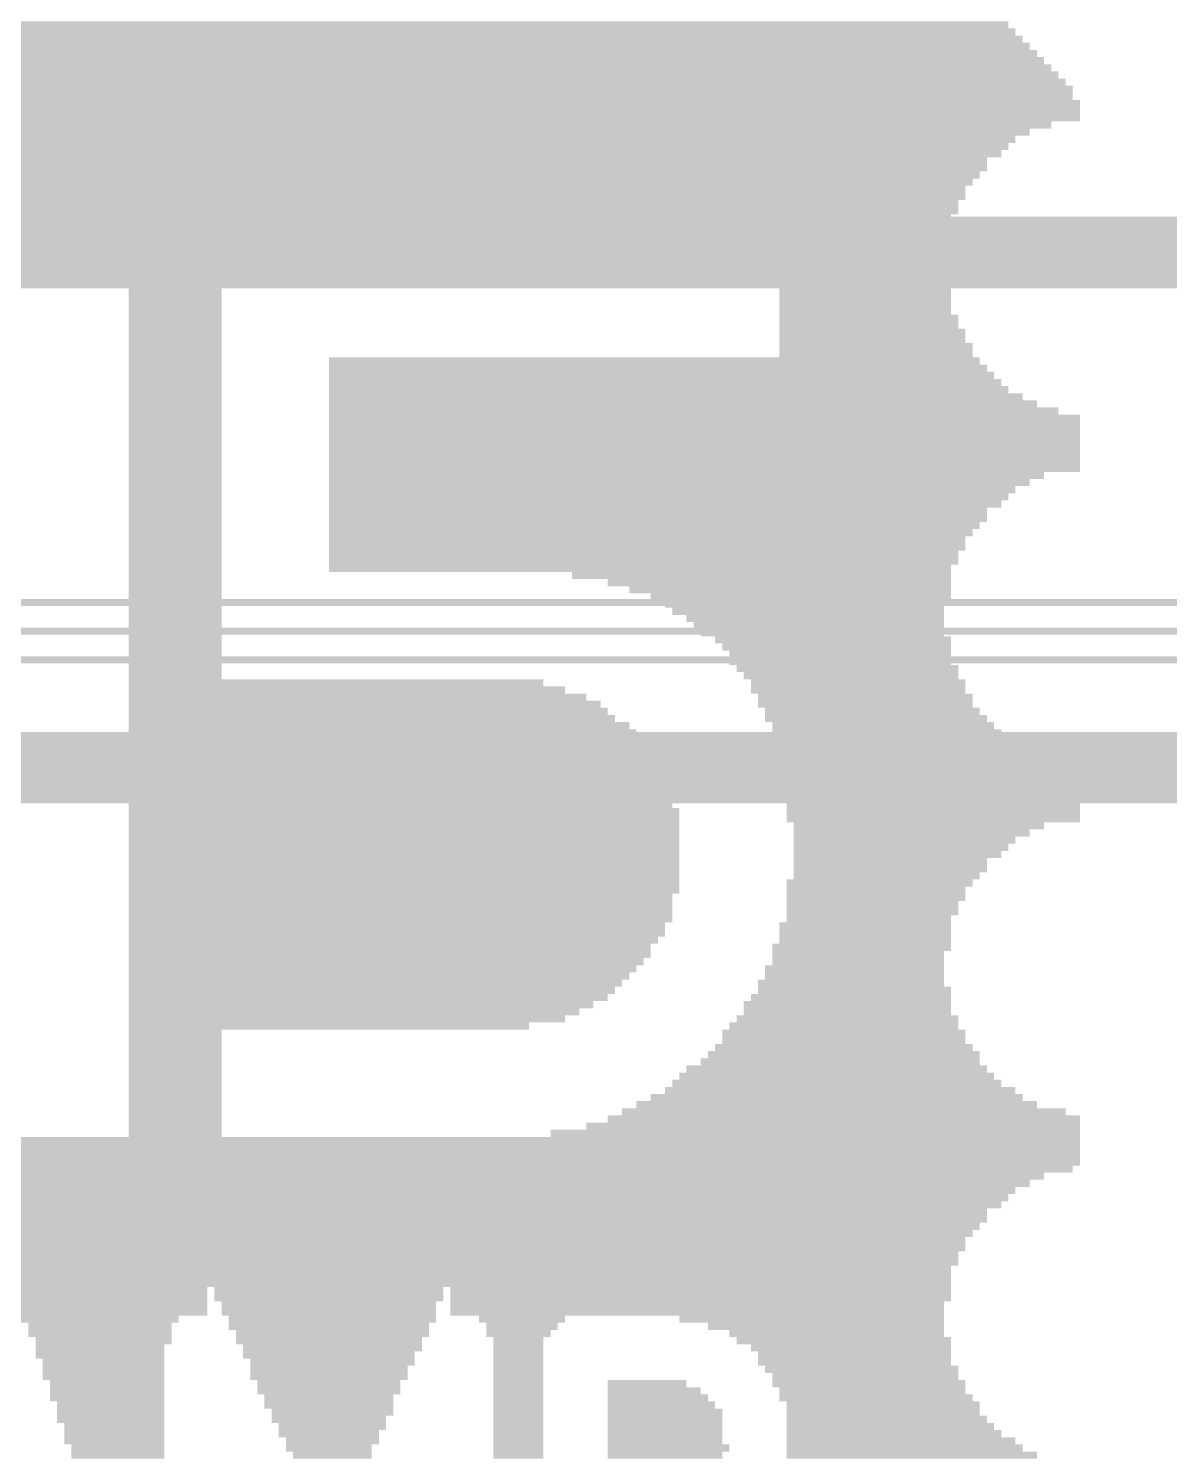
# Model space of a CAD drawing. Header units: millimetres. Extents: x -20.3 to 71.3, y -20.5 to 20.3.
# Drawn here: x 30.31 to 34.37, y 9.1 to 14.16 of the extents above; entities that cross this region are included whole.
import ezdxf

# ---------------------------------------------------------------- set-up
doc = ezdxf.new("R2010")
doc.units = ezdxf.units.MM
doc.layers.add('Top Layer', color=7, linetype='Continuous', true_color=0xff0000)
doc.layers.add('Top Silkscreen Layer', color=7, linetype='Continuous', true_color=0xffcc00)

msp = doc.modelspace()

# ---------------------------------------------------------------- linework, layer by layer
at = {"layer": 'Top Layer'}
for points, const_width in [([(47.1593, 13.361), (21.616, 13.361)], 0.254), ([(40.3599, 12.016), (24.8659, 12.016)], 0.0254), ([(24.8659, 11.5309), (46.0592, 11.5309)], 0.254)]:
    msp.add_lwpolyline(points, dxfattribs=dict(at, const_width=const_width))
at = {"layer": 'Top Layer', "const_width": 0.0254}
msp.add_lwpolyline([(24.8659, 11.9144, -1), (24.8659, 12.1176), (40.3599, 12.1176, -1), (40.3599, 11.9144)], format="xyb", close=True, dxfattribs=at)
at = {"layer": 'Top Silkscreen Layer', "const_width": 0.0254}
for points in [[(27.2395, 14.144), (33.8181, 14.144)], [(27.2395, 14.144), (33.8181, 14.144)], [(27.2649, 14.1694), (33.7927, 14.1694)], [(27.2649, 14.1694), (33.7927, 14.1694)], [(27.1887, 14.0932), (33.8689, 14.0932)], [(27.1887, 14.0932), (33.8689, 14.0932)], [(27.2141, 14.1186), (33.8435, 14.1186)], [(27.2141, 14.1186), (33.8435, 14.1186)], [(27.1379, 14.0424), (33.9197, 14.0424)], [(27.1379, 14.0424), (33.9197, 14.0424)], [(27.1633, 14.0678), (33.8943, 14.0678)], [(27.1633, 14.0678), (33.8943, 14.0678)], [(27.0871, 13.9916), (33.9705, 13.9916)], [(27.0871, 13.9916), (33.9705, 13.9916)], [(27.1125, 14.017), (33.9451, 14.017)], [(27.1125, 14.017), (33.9451, 14.017)], [(27.0363, 13.9408), (34.0213, 13.9408)], [(27.0363, 13.9408), (34.0213, 13.9408)], [(27.0617, 13.9662), (33.9959, 13.9662)], [(27.0617, 13.9662), (33.9959, 13.9662)], [(27.0109, 13.89), (34.0467, 13.89)], [(27.0109, 13.89), (34.0467, 13.89)], [(27.0363, 13.9154), (34.0213, 13.9154)], [(27.0363, 13.9154), (34.0213, 13.9154)], [(27.0109, 13.8646), (34.0467, 13.8646)], [(27.0109, 13.8646), (34.0467, 13.8646)], [(27.0109, 13.8392), (34.0467, 13.8392)], [(27.0109, 13.8392), (34.0467, 13.8392)], [(27.1125, 13.8138), (33.9451, 13.8138)], [(27.1125, 13.8138), (33.9451, 13.8138)], [(27.1887, 13.7884), (33.8689, 13.7884)], [(27.1887, 13.7884), (33.8689, 13.7884)], [(27.2395, 13.763), (33.8181, 13.763)], [(27.2395, 13.763), (33.8181, 13.763)], [(27.2649, 13.7376), (33.7927, 13.7376)], [(27.2649, 13.7376), (33.7927, 13.7376)], [(27.2903, 13.7122), (33.7673, 13.7122)], [(27.2903, 13.7122), (33.7673, 13.7122)], [(27.3411, 13.6868), (33.7165, 13.6868)], [(27.3411, 13.6868), (33.7165, 13.6868)], [(27.3411, 13.6614), (33.7165, 13.6614)], [(27.3411, 13.6614), (33.7165, 13.6614)], [(27.3665, 13.636), (33.6911, 13.636)], [(27.3665, 13.636), (33.6911, 13.636)], [(27.3919, 13.6106), (33.6657, 13.6106)], [(27.3919, 13.6106), (33.6657, 13.6106)], [(27.4173, 13.5852), (33.6403, 13.5852)], [(27.4173, 13.5852), (33.6403, 13.5852)], [(27.4173, 13.5598), (33.6403, 13.5598)], [(27.4173, 13.5598), (33.6403, 13.5598)], [(27.4427, 13.5344), (33.6149, 13.5344)], [(27.4427, 13.5344), (33.6149, 13.5344)], [(27.4427, 13.509), (33.6149, 13.509)], [(27.4427, 13.509), (33.6149, 13.509)], [(27.4681, 13.4836), (33.5895, 13.4836)], [(27.4681, 13.4836), (33.5895, 13.4836)], [(27.4681, 13.4582), (33.5895, 13.4582)], [(27.4681, 13.4582), (33.5895, 13.4582)], [(27.4681, 13.4328), (33.5895, 13.4328)], [(27.4681, 13.4328), (33.5895, 13.4328)], [(27.4681, 13.4074), (33.5895, 13.4074)], [(27.4681, 13.4074), (33.5895, 13.4074)], [(27.4681, 13.382), (33.5895, 13.382)], [(27.4681, 13.382), (33.5895, 13.382)], [(30.6685, 13.3566), (30.9987, 13.3566)], [(30.6685, 13.3566), (30.9987, 13.3566)], [(32.9799, 13.3566), (33.5641, 13.3566)], [(32.9799, 13.3566), (33.5641, 13.3566)], [(30.6685, 13.3312), (30.9987, 13.3312)], [(30.6685, 13.3312), (30.9987, 13.3312)], [(30.6685, 13.3058), (30.9987, 13.3058)], [(30.6685, 13.3058), (30.9987, 13.3058)], [(32.9799, 13.3312), (33.5641, 13.3312)], [(32.9799, 13.3312), (33.5641, 13.3312)], [(32.9799, 13.3058), (33.5641, 13.3058)], [(32.9799, 13.3058), (33.5641, 13.3058)], [(30.6685, 13.2804), (30.9987, 13.2804)], [(30.6685, 13.2804), (30.9987, 13.2804)], [(30.6685, 13.255), (30.9987, 13.255)], [(30.6685, 13.255), (30.9987, 13.255)], [(32.9799, 13.2804), (33.5641, 13.2804)], [(32.9799, 13.2804), (33.5641, 13.2804)], [(32.9799, 13.255), (33.5641, 13.255)], [(32.9799, 13.255), (33.5641, 13.255)], [(30.6685, 13.2296), (30.9987, 13.2296)], [(30.6685, 13.2296), (30.9987, 13.2296)], [(30.6685, 13.2042), (30.9987, 13.2042)], [(30.6685, 13.2042), (30.9987, 13.2042)], [(32.9799, 13.2296), (33.5895, 13.2296)], [(32.9799, 13.2296), (33.5895, 13.2296)], [(32.9799, 13.2042), (33.5895, 13.2042)], [(32.9799, 13.2042), (33.5895, 13.2042)], [(30.6685, 13.1788), (30.9987, 13.1788)], [(30.6685, 13.1788), (30.9987, 13.1788)], [(30.6685, 13.1534), (30.9987, 13.1534)], [(30.6685, 13.1534), (30.9987, 13.1534)], [(32.9799, 13.1788), (33.5895, 13.1788)], [(32.9799, 13.1788), (33.5895, 13.1788)], [(32.9799, 13.1534), (33.5895, 13.1534)], [(32.9799, 13.1534), (33.5895, 13.1534)], [(30.6685, 13.128), (30.9987, 13.128)], [(30.6685, 13.128), (30.9987, 13.128)], [(30.6685, 13.1026), (30.9987, 13.1026)], [(30.6685, 13.1026), (30.9987, 13.1026)], [(32.9799, 13.128), (33.6149, 13.128)], [(32.9799, 13.128), (33.6149, 13.128)], [(32.9799, 13.1026), (33.6149, 13.1026)], [(32.9799, 13.1026), (33.6149, 13.1026)], [(30.6685, 13.0772), (30.9987, 13.0772)], [(30.6685, 13.0772), (30.9987, 13.0772)], [(30.6685, 13.0518), (30.9987, 13.0518)], [(30.6685, 13.0518), (30.9987, 13.0518)], [(32.9799, 13.0772), (33.6403, 13.0772)], [(32.9799, 13.0772), (33.6403, 13.0772)], [(32.9799, 13.0518), (33.6403, 13.0518)], [(32.9799, 13.0518), (33.6403, 13.0518)], [(30.6685, 13.0264), (30.9987, 13.0264)], [(30.6685, 13.0264), (30.9987, 13.0264)], [(30.6685, 13.001), (30.9987, 13.001)], [(30.6685, 13.001), (30.9987, 13.001)], [(32.9799, 13.0264), (33.6657, 13.0264)], [(32.9799, 13.0264), (33.6657, 13.0264)], [(32.9799, 13.001), (33.6657, 13.001)], [(32.9799, 13.001), (33.6657, 13.001)], [(30.6685, 12.9756), (30.9987, 12.9756)], [(30.6685, 12.9756), (30.9987, 12.9756)], [(30.6685, 12.9502), (30.9987, 12.9502)], [(30.6685, 12.9502), (30.9987, 12.9502)], [(31.3797, 12.9756), (33.6911, 12.9756)], [(31.3797, 12.9756), (33.6911, 12.9756)], [(31.3797, 12.9502), (33.7165, 12.9502)], [(31.3797, 12.9502), (33.7165, 12.9502)], [(30.6685, 12.9248), (30.9987, 12.9248)], [(30.6685, 12.9248), (30.9987, 12.9248)], [(30.6685, 12.8994), (30.9987, 12.8994)], [(30.6685, 12.8994), (30.9987, 12.8994)], [(31.3797, 12.9248), (33.7419, 12.9248)], [(31.3797, 12.9248), (33.7419, 12.9248)], [(31.3797, 12.8994), (33.7673, 12.8994)], [(31.3797, 12.8994), (33.7673, 12.8994)], [(30.6685, 12.874), (30.9987, 12.874)], [(30.6685, 12.874), (30.9987, 12.874)], [(30.6685, 12.8486), (30.9987, 12.8486)], [(30.6685, 12.8486), (30.9987, 12.8486)], [(31.3797, 12.874), (33.7927, 12.874)], [(31.3797, 12.874), (33.7927, 12.874)], [(31.3797, 12.8486), (33.8435, 12.8486)], [(31.3797, 12.8486), (33.8435, 12.8486)], [(30.6685, 12.8232), (30.9987, 12.8232)], [(30.6685, 12.8232), (30.9987, 12.8232)], [(30.6685, 12.7978), (30.9987, 12.7978)], [(30.6685, 12.7978), (30.9987, 12.7978)], [(31.3797, 12.8232), (33.8943, 12.8232)], [(31.3797, 12.8232), (33.8943, 12.8232)], [(31.3797, 12.7978), (33.9705, 12.7978)], [(31.3797, 12.7978), (33.9705, 12.7978)], [(30.6685, 12.7724), (30.9987, 12.7724)], [(30.6685, 12.7724), (30.9987, 12.7724)], [(30.6685, 12.747), (30.9987, 12.747)], [(30.6685, 12.747), (30.9987, 12.747)], [(31.3797, 12.7724), (34.0467, 12.7724)], [(31.3797, 12.7724), (34.0467, 12.7724)], [(31.3797, 12.747), (34.0467, 12.747)], [(31.3797, 12.747), (34.0467, 12.747)], [(30.6685, 12.7216), (30.9987, 12.7216)], [(30.6685, 12.7216), (30.9987, 12.7216)], [(30.6685, 12.6962), (30.9987, 12.6962)], [(30.6685, 12.6962), (30.9987, 12.6962)], [(31.3797, 12.7216), (34.0467, 12.7216)], [(31.3797, 12.7216), (34.0467, 12.7216)], [(31.3797, 12.6962), (34.0467, 12.6962)], [(31.3797, 12.6962), (34.0467, 12.6962)], [(30.6685, 12.6708), (30.9987, 12.6708)], [(30.6685, 12.6708), (30.9987, 12.6708)], [(30.6685, 12.6454), (30.9987, 12.6454)], [(30.6685, 12.6454), (30.9987, 12.6454)], [(31.3797, 12.6708), (34.0467, 12.6708)], [(31.3797, 12.6708), (34.0467, 12.6708)], [(31.3797, 12.6454), (34.0467, 12.6454)], [(31.3797, 12.6454), (34.0467, 12.6454)], [(30.6685, 12.62), (30.9987, 12.62)], [(30.6685, 12.62), (30.9987, 12.62)], [(30.6685, 12.5946), (30.9987, 12.5946)], [(30.6685, 12.5946), (30.9987, 12.5946)], [(31.3797, 12.62), (34.0467, 12.62)], [(31.3797, 12.62), (34.0467, 12.62)], [(31.3797, 12.5946), (34.0467, 12.5946)], [(31.3797, 12.5946), (34.0467, 12.5946)], [(30.6685, 12.5692), (30.9987, 12.5692)], [(30.6685, 12.5692), (30.9987, 12.5692)], [(30.6685, 12.5438), (30.9987, 12.5438)], [(30.6685, 12.5438), (30.9987, 12.5438)], [(31.3797, 12.5692), (33.9197, 12.5692)], [(31.3797, 12.5692), (33.9197, 12.5692)], [(31.3797, 12.5438), (33.8689, 12.5438)], [(31.3797, 12.5438), (33.8689, 12.5438)], [(30.6685, 12.5184), (30.9987, 12.5184)], [(30.6685, 12.5184), (30.9987, 12.5184)], [(30.6685, 12.493), (30.9987, 12.493)], [(30.6685, 12.493), (30.9987, 12.493)], [(31.3797, 12.5184), (33.8181, 12.5184)], [(31.3797, 12.5184), (33.8181, 12.5184)], [(31.3797, 12.493), (33.7927, 12.493)], [(31.3797, 12.493), (33.7927, 12.493)], [(30.6685, 12.4676), (30.9987, 12.4676)], [(30.6685, 12.4676), (30.9987, 12.4676)], [(30.6685, 12.4422), (30.9987, 12.4422)], [(30.6685, 12.4422), (30.9987, 12.4422)], [(31.3797, 12.4676), (33.7673, 12.4676)], [(31.3797, 12.4676), (33.7673, 12.4676)], [(31.3797, 12.4422), (33.7165, 12.4422)], [(31.3797, 12.4422), (33.7165, 12.4422)], [(30.6685, 12.4168), (30.9987, 12.4168)], [(30.6685, 12.4168), (30.9987, 12.4168)], [(30.6685, 12.3914), (30.9987, 12.3914)], [(30.6685, 12.3914), (30.9987, 12.3914)], [(31.3797, 12.4168), (33.7165, 12.4168)], [(31.3797, 12.4168), (33.7165, 12.4168)], [(31.3797, 12.3914), (33.6911, 12.3914)], [(31.3797, 12.3914), (33.6911, 12.3914)], [(30.6685, 12.366), (30.9987, 12.366)], [(30.6685, 12.366), (30.9987, 12.366)], [(30.6685, 12.3406), (30.9987, 12.3406)], [(30.6685, 12.3406), (30.9987, 12.3406)], [(31.3797, 12.366), (33.6657, 12.366)], [(31.3797, 12.366), (33.6657, 12.366)], [(31.3797, 12.3406), (33.6403, 12.3406)], [(31.3797, 12.3406), (33.6403, 12.3406)], [(30.6685, 12.3152), (30.9987, 12.3152)], [(30.6685, 12.3152), (30.9987, 12.3152)], [(30.6685, 12.2898), (30.9987, 12.2898)], [(30.6685, 12.2898), (30.9987, 12.2898)], [(31.3797, 12.3152), (33.6403, 12.3152)], [(31.3797, 12.3152), (33.6403, 12.3152)], [(31.3797, 12.2898), (33.6149, 12.2898)], [(31.3797, 12.2898), (33.6149, 12.2898)], [(30.6685, 12.2644), (30.9987, 12.2644)], [(30.6685, 12.2644), (30.9987, 12.2644)], [(30.6685, 12.239), (30.9987, 12.239)], [(30.6685, 12.239), (30.9987, 12.239)], [(31.3797, 12.2644), (33.6149, 12.2644)], [(31.3797, 12.2644), (33.6149, 12.2644)], [(31.3797, 12.239), (33.5895, 12.239)], [(31.3797, 12.239), (33.5895, 12.239)], [(30.6685, 12.2136), (30.9987, 12.2136)], [(30.6685, 12.2136), (30.9987, 12.2136)], [(30.6685, 12.1882), (30.9987, 12.1882)], [(30.6685, 12.1882), (30.9987, 12.1882)], [(32.2433, 12.2136), (33.5895, 12.2136)], [(32.2433, 12.2136), (33.5895, 12.2136)], [(32.3703, 12.1882), (33.5895, 12.1882)], [(32.3703, 12.1882), (33.5895, 12.1882)], [(30.6685, 12.1628), (30.9987, 12.1628)], [(30.6685, 12.1628), (30.9987, 12.1628)], [(30.6685, 12.1374), (30.9987, 12.1374)], [(30.6685, 12.1374), (30.9987, 12.1374)], [(32.4465, 12.1628), (33.5895, 12.1628)], [(32.4465, 12.1628), (33.5895, 12.1628)], [(32.5227, 12.1374), (33.5895, 12.1374)], [(32.5227, 12.1374), (33.5895, 12.1374)], [(30.6685, 12.112), (30.9987, 12.112)], [(30.6685, 12.112), (30.9987, 12.112)], [(30.6685, 12.0866), (30.9987, 12.0866)], [(30.6685, 12.0866), (30.9987, 12.0866)], [(32.5735, 12.112), (33.5641, 12.112)], [(32.5735, 12.112), (33.5641, 12.112)], [(32.5989, 12.0866), (33.5641, 12.0866)], [(32.5989, 12.0866), (33.5641, 12.0866)], [(30.6685, 12.0612), (30.9987, 12.0612)], [(30.6685, 12.0612), (30.9987, 12.0612)], [(30.6685, 12.0358), (30.9987, 12.0358)], [(30.6685, 12.0358), (30.9987, 12.0358)], [(32.6497, 12.0612), (33.5641, 12.0612)], [(32.6497, 12.0612), (33.5641, 12.0612)], [(32.6751, 12.0358), (33.5641, 12.0358)], [(32.6751, 12.0358), (33.5641, 12.0358)], [(30.6685, 12.0104), (30.9987, 12.0104)], [(30.6685, 12.0104), (30.9987, 12.0104)], [(30.6685, 11.985), (30.9987, 11.985)], [(30.6685, 11.985), (30.9987, 11.985)], [(32.7005, 12.0104), (33.5641, 12.0104)], [(32.7005, 12.0104), (33.5641, 12.0104)], [(32.7513, 11.985), (33.5895, 11.985)], [(32.7513, 11.985), (33.5895, 11.985)], [(30.6685, 11.9596), (30.9987, 11.9596)], [(30.6685, 11.9596), (30.9987, 11.9596)], [(30.6685, 11.9342), (30.9987, 11.9342)], [(30.6685, 11.9342), (30.9987, 11.9342)], [(32.7767, 11.9596), (33.5895, 11.9596)], [(32.7767, 11.9596), (33.5895, 11.9596)], [(32.8021, 11.9342), (33.5895, 11.9342)], [(32.8021, 11.9342), (33.5895, 11.9342)], [(30.6685, 11.9088), (30.9987, 11.9088)], [(30.6685, 11.9088), (30.9987, 11.9088)], [(30.6685, 11.8834), (30.9987, 11.8834)], [(30.6685, 11.8834), (30.9987, 11.8834)], [(32.8021, 11.9088), (33.5895, 11.9088)], [(32.8021, 11.9088), (33.5895, 11.9088)], [(32.8275, 11.8834), (33.6149, 11.8834)], [(32.8275, 11.8834), (33.6149, 11.8834)], [(30.6685, 11.858), (30.9987, 11.858)], [(30.6685, 11.858), (30.9987, 11.858)], [(30.6685, 11.8326), (32.1417, 11.8326)], [(30.6685, 11.8326), (32.1417, 11.8326)], [(32.8529, 11.858), (33.6149, 11.858)], [(32.8529, 11.858), (33.6149, 11.858)], [(32.8783, 11.8326), (33.6403, 11.8326)], [(32.8783, 11.8326), (33.6403, 11.8326)], [(30.6685, 11.8072), (32.2179, 11.8072)], [(30.6685, 11.8072), (32.2179, 11.8072)], [(30.6685, 11.7818), (32.2941, 11.7818)], [(30.6685, 11.7818), (32.2941, 11.7818)], [(32.8783, 11.8072), (33.6403, 11.8072)], [(32.8783, 11.8072), (33.6403, 11.8072)], [(32.9037, 11.7818), (33.6657, 11.7818)], [(32.9037, 11.7818), (33.6657, 11.7818)], [(30.6685, 11.7564), (32.3449, 11.7564)], [(30.6685, 11.7564), (32.3449, 11.7564)], [(30.6685, 11.731), (32.3703, 11.731)], [(30.6685, 11.731), (32.3703, 11.731)], [(32.9037, 11.7564), (33.6657, 11.7564)], [(32.9037, 11.7564), (33.6657, 11.7564)], [(32.9291, 11.731), (33.6911, 11.731)], [(32.9291, 11.731), (33.6911, 11.731)], [(30.6685, 11.7056), (32.3957, 11.7056)], [(30.6685, 11.7056), (32.3957, 11.7056)], [(30.6685, 11.6802), (32.4465, 11.6802)], [(30.6685, 11.6802), (32.4465, 11.6802)], [(32.9291, 11.7056), (33.7165, 11.7056)], [(32.9291, 11.7056), (33.7165, 11.7056)], [(32.9545, 11.6802), (33.7419, 11.6802)], [(32.9545, 11.6802), (33.7419, 11.6802)], [(30.6685, 11.6548), (32.4719, 11.6548)], [(30.6685, 11.6548), (32.4719, 11.6548)], [(30.6685, 11.6294), (32.4719, 11.6294)], [(30.6685, 11.6294), (32.4719, 11.6294)], [(32.9545, 11.6548), (33.7673, 11.6548)], [(32.9545, 11.6548), (33.7673, 11.6548)], [(32.9545, 11.6294), (33.8181, 11.6294)], [(32.9545, 11.6294), (33.8181, 11.6294)], [(30.6685, 11.604), (32.4973, 11.604)], [(30.6685, 11.604), (32.4973, 11.604)], [(30.6685, 11.5786), (32.5227, 11.5786)], [(30.6685, 11.5786), (32.5227, 11.5786)], [(32.9799, 11.604), (33.8435, 11.604)], [(32.9799, 11.604), (33.8435, 11.604)], [(32.9799, 11.5786), (33.8943, 11.5786)], [(32.9799, 11.5786), (33.8943, 11.5786)], [(30.6685, 11.5532), (32.5481, 11.5532)], [(30.6685, 11.5532), (32.5481, 11.5532)], [(30.6685, 11.5278), (32.5481, 11.5278)], [(30.6685, 11.5278), (32.5481, 11.5278)], [(32.9799, 11.5532), (33.9705, 11.5532)], [(32.9799, 11.5532), (33.9705, 11.5532)], [(32.9799, 11.5278), (34.0467, 11.5278)], [(32.9799, 11.5278), (34.0467, 11.5278)], [(30.6685, 11.5024), (32.5735, 11.5024)], [(30.6685, 11.5024), (32.5735, 11.5024)], [(30.6685, 11.477), (32.5735, 11.477)], [(30.6685, 11.477), (32.5735, 11.477)], [(33.0053, 11.5024), (34.0467, 11.5024)], [(33.0053, 11.5024), (34.0467, 11.5024)], [(33.0053, 11.477), (34.0467, 11.477)], [(33.0053, 11.477), (34.0467, 11.477)], [(30.6685, 11.4516), (32.5989, 11.4516)], [(30.6685, 11.4516), (32.5989, 11.4516)], [(30.6685, 11.4262), (32.5989, 11.4262)], [(30.6685, 11.4262), (32.5989, 11.4262)], [(33.0053, 11.4516), (34.0467, 11.4516)], [(33.0053, 11.4516), (34.0467, 11.4516)], [(33.0053, 11.4262), (34.0467, 11.4262)], [(33.0053, 11.4262), (34.0467, 11.4262)], [(30.6685, 11.4008), (32.5989, 11.4008)], [(30.6685, 11.4008), (32.5989, 11.4008)], [(30.6685, 11.3754), (32.6243, 11.3754)], [(30.6685, 11.3754), (32.6243, 11.3754)], [(33.0053, 11.4008), (34.0467, 11.4008)], [(33.0053, 11.4008), (34.0467, 11.4008)], [(33.0053, 11.3754), (34.0467, 11.3754)], [(33.0053, 11.3754), (34.0467, 11.3754)], [(30.6685, 11.35), (32.6243, 11.35)], [(30.6685, 11.35), (32.6243, 11.35)], [(30.6685, 11.3246), (32.6243, 11.3246)], [(30.6685, 11.3246), (32.6243, 11.3246)], [(33.0053, 11.35), (34.0467, 11.35)], [(33.0053, 11.35), (34.0467, 11.35)], [(33.0307, 11.3246), (33.9197, 11.3246)], [(33.0307, 11.3246), (33.9197, 11.3246)], [(30.6685, 11.2992), (32.6243, 11.2992)], [(30.6685, 11.2992), (32.6243, 11.2992)], [(30.6685, 11.2738), (32.6243, 11.2738)], [(30.6685, 11.2738), (32.6243, 11.2738)], [(33.0307, 11.2992), (33.8689, 11.2992)], [(33.0307, 11.2992), (33.8689, 11.2992)], [(33.0307, 11.2738), (33.8181, 11.2738)], [(33.0307, 11.2738), (33.8181, 11.2738)], [(30.6685, 11.2484), (32.6243, 11.2484)], [(30.6685, 11.2484), (32.6243, 11.2484)], [(30.6685, 11.223), (32.6243, 11.223)], [(30.6685, 11.223), (32.6243, 11.223)], [(33.0307, 11.2484), (33.7927, 11.2484)], [(33.0307, 11.2484), (33.7927, 11.2484)], [(33.0307, 11.223), (33.7673, 11.223)], [(33.0307, 11.223), (33.7673, 11.223)], [(30.6685, 11.1976), (32.6243, 11.1976)], [(30.6685, 11.1976), (32.6243, 11.1976)], [(30.6685, 11.1722), (32.6243, 11.1722)], [(30.6685, 11.1722), (32.6243, 11.1722)], [(33.0307, 11.1976), (33.7165, 11.1976)], [(33.0307, 11.1976), (33.7165, 11.1976)], [(33.0307, 11.1722), (33.7165, 11.1722)], [(33.0307, 11.1722), (33.7165, 11.1722)], [(30.6685, 11.1468), (32.6243, 11.1468)], [(30.6685, 11.1468), (32.6243, 11.1468)], [(30.6685, 11.1214), (32.6243, 11.1214)], [(30.6685, 11.1214), (32.6243, 11.1214)], [(33.0053, 11.1214), (33.6657, 11.1214)], [(33.0053, 11.1214), (33.6657, 11.1214)], [(33.0307, 11.1468), (33.6911, 11.1468)], [(33.0307, 11.1468), (33.6911, 11.1468)], [(30.6685, 11.096), (32.6243, 11.096)], [(30.6685, 11.096), (32.6243, 11.096)], [(30.6685, 11.0706), (32.5989, 11.0706)], [(30.6685, 11.0706), (32.5989, 11.0706)], [(33.0053, 11.096), (33.6403, 11.096)], [(33.0053, 11.096), (33.6403, 11.096)], [(33.0053, 11.0706), (33.6403, 11.0706)], [(33.0053, 11.0706), (33.6403, 11.0706)], [(30.6685, 11.0452), (32.5989, 11.0452)], [(30.6685, 11.0452), (32.5989, 11.0452)], [(30.6685, 11.0198), (32.5989, 11.0198)], [(30.6685, 11.0198), (32.5989, 11.0198)], [(33.0053, 11.0452), (33.6149, 11.0452)], [(33.0053, 11.0452), (33.6149, 11.0452)], [(33.0053, 11.0198), (33.6149, 11.0198)], [(33.0053, 11.0198), (33.6149, 11.0198)], [(30.6685, 10.9944), (32.5989, 10.9944)], [(30.6685, 10.9944), (32.5989, 10.9944)], [(30.6685, 10.969), (32.5735, 10.969)], [(30.6685, 10.969), (32.5735, 10.969)], [(32.9799, 10.969), (33.5895, 10.969)], [(32.9799, 10.969), (33.5895, 10.969)], [(33.0053, 10.9944), (33.5895, 10.9944)], [(33.0053, 10.9944), (33.5895, 10.9944)], [(30.6685, 10.9436), (32.5735, 10.9436)], [(30.6685, 10.9436), (32.5735, 10.9436)], [(30.6685, 10.9182), (32.5481, 10.9182)], [(30.6685, 10.9182), (32.5481, 10.9182)], [(32.9799, 10.9436), (33.5895, 10.9436)], [(32.9799, 10.9436), (33.5895, 10.9436)], [(32.9799, 10.9182), (33.5895, 10.9182)], [(32.9799, 10.9182), (33.5895, 10.9182)], [(30.6685, 10.8928), (32.5227, 10.8928)], [(30.6685, 10.8928), (32.5227, 10.8928)], [(30.6685, 10.8674), (32.5227, 10.8674)], [(30.6685, 10.8674), (32.5227, 10.8674)], [(32.9545, 10.8928), (33.5895, 10.8928)], [(32.9545, 10.8928), (33.5895, 10.8928)], [(32.9545, 10.8674), (33.5641, 10.8674)], [(32.9545, 10.8674), (33.5641, 10.8674)], [(30.6685, 10.842), (32.4973, 10.842)], [(30.6685, 10.842), (32.4973, 10.842)], [(30.6685, 10.8166), (32.4719, 10.8166)], [(30.6685, 10.8166), (32.4719, 10.8166)], [(32.9291, 10.8166), (33.5641, 10.8166)], [(32.9291, 10.8166), (33.5641, 10.8166)], [(32.9545, 10.842), (33.5641, 10.842)], [(32.9545, 10.842), (33.5641, 10.842)], [(30.6685, 10.7912), (32.4465, 10.7912)], [(30.6685, 10.7912), (32.4465, 10.7912)], [(30.6685, 10.7658), (32.4211, 10.7658)], [(30.6685, 10.7658), (32.4211, 10.7658)], [(32.9037, 10.7658), (33.5641, 10.7658)], [(32.9037, 10.7658), (33.5641, 10.7658)], [(32.9291, 10.7912), (33.5641, 10.7912)], [(32.9291, 10.7912), (33.5641, 10.7912)], [(30.6685, 10.7404), (32.3957, 10.7404)], [(30.6685, 10.7404), (32.3957, 10.7404)], [(30.6685, 10.715), (32.3703, 10.715)], [(30.6685, 10.715), (32.3703, 10.715)], [(32.8783, 10.715), (33.5895, 10.715)], [(32.8783, 10.715), (33.5895, 10.715)], [(32.9037, 10.7404), (33.5895, 10.7404)], [(32.9037, 10.7404), (33.5895, 10.7404)], [(30.6685, 10.6896), (32.3195, 10.6896)], [(30.6685, 10.6896), (32.3195, 10.6896)], [(30.6685, 10.6642), (32.2687, 10.6642)], [(30.6685, 10.6642), (32.2687, 10.6642)], [(32.8529, 10.6896), (33.5895, 10.6896)], [(32.8529, 10.6896), (33.5895, 10.6896)], [(32.8529, 10.6642), (33.5895, 10.6642)], [(32.8529, 10.6642), (33.5895, 10.6642)], [(30.6685, 10.6388), (32.2179, 10.6388)], [(30.6685, 10.6388), (32.2179, 10.6388)], [(30.6685, 10.6134), (32.0909, 10.6134)], [(30.6685, 10.6134), (32.0909, 10.6134)], [(32.8021, 10.6134), (33.6149, 10.6134)], [(32.8021, 10.6134), (33.6149, 10.6134)], [(32.8275, 10.6388), (33.6149, 10.6388)], [(32.8275, 10.6388), (33.6149, 10.6388)], [(30.6685, 10.588), (30.9987, 10.588)], [(30.6685, 10.588), (30.9987, 10.588)], [(30.6685, 10.5626), (30.9987, 10.5626)], [(30.6685, 10.5626), (30.9987, 10.5626)], [(32.7767, 10.588), (33.6403, 10.588)], [(32.7767, 10.588), (33.6403, 10.588)], [(32.7767, 10.5626), (33.6403, 10.5626)], [(32.7767, 10.5626), (33.6403, 10.5626)], [(30.6685, 10.5372), (30.9987, 10.5372)], [(30.6685, 10.5372), (30.9987, 10.5372)], [(30.6685, 10.5118), (30.9987, 10.5118)], [(30.6685, 10.5118), (30.9987, 10.5118)], [(32.7259, 10.5118), (33.6911, 10.5118)], [(32.7259, 10.5118), (33.6911, 10.5118)], [(32.7513, 10.5372), (33.6657, 10.5372)], [(32.7513, 10.5372), (33.6657, 10.5372)], [(30.6685, 10.4864), (30.9987, 10.4864)], [(30.6685, 10.4864), (30.9987, 10.4864)], [(30.6685, 10.461), (30.9987, 10.461)], [(30.6685, 10.461), (30.9987, 10.461)], [(32.6497, 10.461), (33.7165, 10.461)], [(32.6497, 10.461), (33.7165, 10.461)], [(32.7005, 10.4864), (33.6911, 10.4864)], [(32.7005, 10.4864), (33.6911, 10.4864)], [(30.6685, 10.4356), (30.9987, 10.4356)], [(30.6685, 10.4356), (30.9987, 10.4356)], [(30.6685, 10.4102), (30.9987, 10.4102)], [(30.6685, 10.4102), (30.9987, 10.4102)], [(32.5989, 10.4102), (33.7673, 10.4102)], [(32.5989, 10.4102), (33.7673, 10.4102)], [(32.6243, 10.4356), (33.7419, 10.4356)], [(32.6243, 10.4356), (33.7419, 10.4356)], [(30.6685, 10.3848), (30.9987, 10.3848)], [(30.6685, 10.3848), (30.9987, 10.3848)], [(30.6685, 10.3594), (30.9987, 10.3594)], [(30.6685, 10.3594), (30.9987, 10.3594)], [(32.5227, 10.3594), (33.8435, 10.3594)], [(32.5227, 10.3594), (33.8435, 10.3594)], [(32.5735, 10.3848), (33.8181, 10.3848)], [(32.5735, 10.3848), (33.8181, 10.3848)], [(30.6685, 10.334), (30.9987, 10.334)], [(30.6685, 10.334), (30.9987, 10.334)], [(30.6685, 10.3086), (30.9987, 10.3086)], [(30.6685, 10.3086), (30.9987, 10.3086)], [(32.4211, 10.3086), (33.9959, 10.3086)], [(32.4211, 10.3086), (33.9959, 10.3086)], [(32.4719, 10.334), (33.8943, 10.334)], [(32.4719, 10.334), (33.8943, 10.334)], [(30.6685, 10.2832), (30.9987, 10.2832)], [(30.6685, 10.2832), (30.9987, 10.2832)], [(30.6685, 10.2578), (30.9987, 10.2578)], [(30.6685, 10.2578), (30.9987, 10.2578)], [(32.2941, 10.2578), (34.0467, 10.2578)], [(32.2941, 10.2578), (34.0467, 10.2578)], [(32.3703, 10.2832), (34.0467, 10.2832)], [(32.3703, 10.2832), (34.0467, 10.2832)], [(27.0109, 10.207), (34.0467, 10.207)], [(27.0109, 10.207), (34.0467, 10.207)], [(30.6685, 10.2324), (30.9987, 10.2324)], [(30.6685, 10.2324), (30.9987, 10.2324)], [(32.1671, 10.2324), (34.0467, 10.2324)], [(32.1671, 10.2324), (34.0467, 10.2324)], [(27.0109, 10.1816), (34.0467, 10.1816)], [(27.0109, 10.1816), (34.0467, 10.1816)], [(27.0109, 10.1562), (34.0467, 10.1562)], [(27.0109, 10.1562), (34.0467, 10.1562)], [(27.0109, 10.1308), (34.0467, 10.1308)], [(27.0109, 10.1308), (34.0467, 10.1308)], [(27.0363, 10.1054), (34.0213, 10.1054)], [(27.0363, 10.1054), (34.0213, 10.1054)], [(27.1379, 10.08), (33.9197, 10.08)], [(27.1379, 10.08), (33.9197, 10.08)], [(27.1887, 10.0546), (33.8689, 10.0546)], [(27.1887, 10.0546), (33.8689, 10.0546)], [(27.2395, 10.0292), (33.8181, 10.0292)], [(27.2395, 10.0292), (33.8181, 10.0292)], [(27.2649, 10.0038), (33.7927, 10.0038)], [(27.2649, 10.0038), (33.7927, 10.0038)], [(27.2903, 9.9784), (33.7673, 9.9784)], [(27.2903, 9.9784), (33.7673, 9.9784)], [(27.3411, 9.953), (33.7165, 9.953)], [(27.3411, 9.953), (33.7165, 9.953)], [(27.3411, 9.9276), (33.7165, 9.9276)], [(27.3411, 9.9276), (33.7165, 9.9276)], [(27.3665, 9.9022), (33.6911, 9.9022)], [(27.3665, 9.9022), (33.6911, 9.9022)], [(27.3919, 9.8768), (33.6657, 9.8768)], [(27.3919, 9.8768), (33.6657, 9.8768)], [(27.4173, 9.8514), (33.6403, 9.8514)], [(27.4173, 9.8514), (33.6403, 9.8514)], [(27.4173, 9.826), (33.6403, 9.826)], [(27.4173, 9.826), (33.6403, 9.826)], [(27.4427, 9.8006), (33.6149, 9.8006)], [(27.4427, 9.8006), (33.6149, 9.8006)], [(27.4427, 9.7752), (33.6149, 9.7752)], [(27.4427, 9.7752), (33.6149, 9.7752)], [(27.4681, 9.7498), (33.5895, 9.7498)], [(27.4681, 9.7498), (33.5895, 9.7498)], [(27.4681, 9.7244), (33.5895, 9.7244)], [(27.4681, 9.7244), (33.5895, 9.7244)], [(27.4681, 9.699), (33.5895, 9.699)], [(27.4681, 9.699), (33.5895, 9.699)], [(27.4681, 9.6736), (30.9479, 9.6736)], [(27.4681, 9.6736), (30.9479, 9.6736)], [(27.4681, 9.6482), (30.9479, 9.6482)], [(27.4681, 9.6482), (30.9479, 9.6482)], [(30.9733, 9.6736), (31.7861, 9.6736)], [(30.9733, 9.6736), (31.7861, 9.6736)], [(30.9733, 9.6482), (31.7861, 9.6482)], [(30.9733, 9.6482), (31.7861, 9.6482)], [(31.8115, 9.6736), (33.5895, 9.6736)], [(31.8115, 9.6736), (33.5895, 9.6736)], [(31.8115, 9.6482), (33.5895, 9.6482)], [(31.8115, 9.6482), (33.5895, 9.6482)], [(27.4935, 9.6228), (30.9479, 9.6228)], [(27.4935, 9.6228), (30.9479, 9.6228)], [(27.4935, 9.5974), (30.9479, 9.5974)], [(27.4935, 9.5974), (30.9479, 9.5974)], [(30.9987, 9.6228), (31.7607, 9.6228)], [(30.9987, 9.6228), (31.7607, 9.6228)], [(30.9987, 9.5974), (31.7607, 9.5974)], [(30.9987, 9.5974), (31.7607, 9.5974)], [(31.8115, 9.6228), (33.5641, 9.6228)], [(31.8115, 9.6228), (33.5641, 9.6228)], [(31.8115, 9.5974), (33.5641, 9.5974)], [(31.8115, 9.5974), (33.5641, 9.5974)], [(30.2621, 9.572), (30.8463, 9.572)], [(30.2621, 9.572), (30.8463, 9.572)], [(30.3129, 9.5466), (30.8209, 9.5466)], [(30.3129, 9.5466), (30.8209, 9.5466)], [(31.0241, 9.572), (31.7607, 9.572)], [(31.0241, 9.572), (31.7607, 9.572)], [(31.0241, 9.5466), (31.7353, 9.5466)], [(31.0241, 9.5466), (31.7353, 9.5466)], [(31.9131, 9.572), (32.2179, 9.572)], [(31.9131, 9.572), (32.2179, 9.572)], [(31.9385, 9.5466), (32.1925, 9.5466)], [(31.9385, 9.5466), (32.1925, 9.5466)], [(32.6243, 9.572), (33.5641, 9.572)], [(32.6243, 9.572), (33.5641, 9.572)], [(32.7259, 9.5466), (33.5641, 9.5466)], [(32.7259, 9.5466), (33.5641, 9.5466)], [(30.3129, 9.5212), (30.8209, 9.5212)], [(30.3129, 9.5212), (30.8209, 9.5212)], [(30.3383, 9.4958), (30.8209, 9.4958)], [(30.3383, 9.4958), (30.8209, 9.4958)], [(31.0495, 9.5212), (31.7353, 9.5212)], [(31.0495, 9.5212), (31.7353, 9.5212)], [(31.0495, 9.4958), (31.7099, 9.4958)], [(31.0495, 9.4958), (31.7099, 9.4958)], [(31.9385, 9.5212), (32.1671, 9.5212)], [(31.9385, 9.5212), (32.1671, 9.5212)], [(31.9639, 9.4958), (32.1417, 9.4958)], [(31.9639, 9.4958), (32.1417, 9.4958)], [(32.8021, 9.5212), (33.5641, 9.5212)], [(32.8021, 9.5212), (33.5641, 9.5212)], [(32.8275, 9.4958), (33.5895, 9.4958)], [(32.8275, 9.4958), (33.5895, 9.4958)], [(30.3383, 9.4704), (30.7955, 9.4704)], [(30.3383, 9.4704), (30.7955, 9.4704)], [(30.3383, 9.445), (30.7955, 9.445)], [(30.3383, 9.445), (30.7955, 9.445)], [(31.0749, 9.4704), (31.7099, 9.4704)], [(31.0749, 9.4704), (31.7099, 9.4704)], [(31.0749, 9.445), (31.6845, 9.445)], [(31.0749, 9.445), (31.6845, 9.445)], [(31.9639, 9.4704), (32.1417, 9.4704)], [(31.9639, 9.4704), (32.1417, 9.4704)], [(31.9639, 9.445), (32.1417, 9.445)], [(31.9639, 9.445), (32.1417, 9.445)], [(32.8783, 9.4704), (33.5895, 9.4704)], [(32.8783, 9.4704), (33.5895, 9.4704)], [(32.9037, 9.445), (33.5895, 9.445)], [(32.9037, 9.445), (33.5895, 9.445)], [(30.3637, 9.4196), (30.7955, 9.4196)], [(30.3637, 9.4196), (30.7955, 9.4196)], [(30.3637, 9.3942), (30.7955, 9.3942)], [(30.3637, 9.3942), (30.7955, 9.3942)], [(31.1003, 9.4196), (31.6845, 9.4196)], [(31.1003, 9.4196), (31.6845, 9.4196)], [(31.1003, 9.3942), (31.6591, 9.3942)], [(31.1003, 9.3942), (31.6591, 9.3942)], [(31.9639, 9.4196), (32.1417, 9.4196)], [(31.9639, 9.4196), (32.1417, 9.4196)], [(31.9639, 9.3942), (32.1417, 9.3942)], [(31.9639, 9.3942), (32.1417, 9.3942)], [(32.9037, 9.4196), (33.5895, 9.4196)], [(32.9037, 9.4196), (33.5895, 9.4196)], [(32.9291, 9.3942), (33.6149, 9.3942)], [(32.9291, 9.3942), (33.6149, 9.3942)], [(30.3637, 9.3688), (30.7955, 9.3688)], [(30.3637, 9.3688), (30.7955, 9.3688)], [(30.3891, 9.3434), (30.7955, 9.3434)], [(30.3891, 9.3434), (30.7955, 9.3434)], [(31.1003, 9.3688), (31.6591, 9.3688)], [(31.1003, 9.3688), (31.6591, 9.3688)], [(31.1257, 9.3434), (31.6337, 9.3434)], [(31.1257, 9.3434), (31.6337, 9.3434)], [(31.9639, 9.3688), (32.1417, 9.3688)], [(31.9639, 9.3688), (32.1417, 9.3688)], [(31.9639, 9.3434), (32.1417, 9.3434)], [(31.9639, 9.3434), (32.1417, 9.3434)], [(32.3703, 9.3434), (32.6497, 9.3434)], [(32.3703, 9.3434), (32.6497, 9.3434)], [(32.9545, 9.3688), (33.6149, 9.3688)], [(32.9545, 9.3688), (33.6149, 9.3688)], [(32.9545, 9.3434), (33.6403, 9.3434)], [(32.9545, 9.3434), (33.6403, 9.3434)], [(30.3891, 9.318), (30.7955, 9.318)], [(30.3891, 9.318), (30.7955, 9.318)], [(30.3891, 9.2926), (30.7955, 9.2926)], [(30.3891, 9.2926), (30.7955, 9.2926)], [(31.1257, 9.318), (31.6337, 9.318)], [(31.1257, 9.318), (31.6337, 9.318)], [(31.1511, 9.2926), (31.6083, 9.2926)], [(31.1511, 9.2926), (31.6083, 9.2926)], [(31.9639, 9.318), (32.1417, 9.318)], [(31.9639, 9.318), (32.1417, 9.318)], [(31.9639, 9.2926), (32.1417, 9.2926)], [(31.9639, 9.2926), (32.1417, 9.2926)], [(32.3703, 9.318), (32.7005, 9.318)], [(32.3703, 9.318), (32.7005, 9.318)], [(32.3703, 9.2926), (32.7259, 9.2926)], [(32.3703, 9.2926), (32.7259, 9.2926)], [(32.9799, 9.318), (33.6403, 9.318)], [(32.9799, 9.318), (33.6403, 9.318)], [(32.9799, 9.2926), (33.6657, 9.2926)], [(32.9799, 9.2926), (33.6657, 9.2926)], [(30.4145, 9.2672), (30.7955, 9.2672)], [(30.4145, 9.2672), (30.7955, 9.2672)], [(30.4145, 9.2418), (30.7955, 9.2418)], [(30.4145, 9.2418), (30.7955, 9.2418)], [(31.1511, 9.2672), (31.6083, 9.2672)], [(31.1511, 9.2672), (31.6083, 9.2672)], [(31.1765, 9.2418), (31.6083, 9.2418)], [(31.1765, 9.2418), (31.6083, 9.2418)], [(31.9639, 9.2672), (32.1417, 9.2672)], [(31.9639, 9.2672), (32.1417, 9.2672)], [(31.9639, 9.2418), (32.1417, 9.2418)], [(31.9639, 9.2418), (32.1417, 9.2418)], [(32.3703, 9.2672), (32.7513, 9.2672)], [(32.3703, 9.2672), (32.7513, 9.2672)], [(32.3703, 9.2418), (32.7767, 9.2418)], [(32.3703, 9.2418), (32.7767, 9.2418)], [(33.0053, 9.2672), (33.6911, 9.2672)], [(33.0053, 9.2672), (33.6911, 9.2672)], [(33.0053, 9.2418), (33.6911, 9.2418)], [(33.0053, 9.2418), (33.6911, 9.2418)], [(30.4145, 9.2164), (30.7955, 9.2164)], [(30.4145, 9.2164), (30.7955, 9.2164)], [(30.4399, 9.191), (30.7955, 9.191)], [(30.4399, 9.191), (30.7955, 9.191)], [(31.1765, 9.2164), (31.5829, 9.2164)], [(31.1765, 9.2164), (31.5829, 9.2164)], [(31.2019, 9.191), (31.5829, 9.191)], [(31.2019, 9.191), (31.5829, 9.191)], [(31.9639, 9.2164), (32.1417, 9.2164)], [(31.9639, 9.2164), (32.1417, 9.2164)], [(31.9639, 9.191), (32.1417, 9.191)], [(31.9639, 9.191), (32.1417, 9.191)], [(32.3703, 9.2164), (32.7767, 9.2164)], [(32.3703, 9.2164), (32.7767, 9.2164)], [(32.3703, 9.191), (32.7767, 9.191)], [(32.3703, 9.191), (32.7767, 9.191)], [(33.0053, 9.2164), (33.7165, 9.2164)], [(33.0053, 9.2164), (33.7165, 9.2164)], [(33.0053, 9.191), (33.7419, 9.191)], [(33.0053, 9.191), (33.7419, 9.191)], [(30.4399, 9.1656), (30.7955, 9.1656)], [(30.4399, 9.1656), (30.7955, 9.1656)], [(30.4399, 9.1402), (30.7955, 9.1402)], [(30.4399, 9.1402), (30.7955, 9.1402)], [(31.2019, 9.1656), (31.5575, 9.1656)], [(31.2019, 9.1656), (31.5575, 9.1656)], [(31.2273, 9.1402), (31.5575, 9.1402)], [(31.2273, 9.1402), (31.5575, 9.1402)], [(31.9639, 9.1656), (32.1417, 9.1656)], [(31.9639, 9.1656), (32.1417, 9.1656)], [(31.9639, 9.1402), (32.1417, 9.1402)], [(31.9639, 9.1402), (32.1417, 9.1402)], [(32.3703, 9.1656), (32.7767, 9.1656)], [(32.3703, 9.1656), (32.7767, 9.1656)], [(32.3703, 9.1402), (32.7767, 9.1402)], [(32.3703, 9.1402), (32.7767, 9.1402)], [(33.0053, 9.1656), (33.7673, 9.1656)], [(33.0053, 9.1656), (33.7673, 9.1656)], [(33.0053, 9.1402), (33.8181, 9.1402)], [(33.0053, 9.1402), (33.8181, 9.1402)], [(30.4653, 9.1148), (30.7955, 9.1148)], [(30.4653, 9.1148), (30.7955, 9.1148)], [(30.4653, 9.0894), (30.7955, 9.0894)], [(30.4653, 9.0894), (30.7955, 9.0894)], [(31.2273, 9.1148), (31.5321, 9.1148)], [(31.2273, 9.1148), (31.5321, 9.1148)], [(31.2527, 9.0894), (31.5321, 9.0894)], [(31.2527, 9.0894), (31.5321, 9.0894)], [(31.9639, 9.1148), (32.1417, 9.1148)], [(31.9639, 9.1148), (32.1417, 9.1148)], [(31.9639, 9.0894), (32.1417, 9.0894)], [(31.9639, 9.0894), (32.1417, 9.0894)], [(32.3703, 9.1148), (32.8021, 9.1148)], [(32.3703, 9.1148), (32.8021, 9.1148)], [(32.3703, 9.0894), (32.7767, 9.0894)], [(32.3703, 9.0894), (32.7767, 9.0894)], [(33.0053, 9.1148), (33.8435, 9.1148)], [(33.0053, 9.1148), (33.8435, 9.1148)], [(33.0053, 9.0894), (33.8943, 9.0894)], [(33.0053, 9.0894), (33.8943, 9.0894)]]:
    msp.add_lwpolyline(points, dxfattribs=at)

doc.saveas('drawing.dxf')
